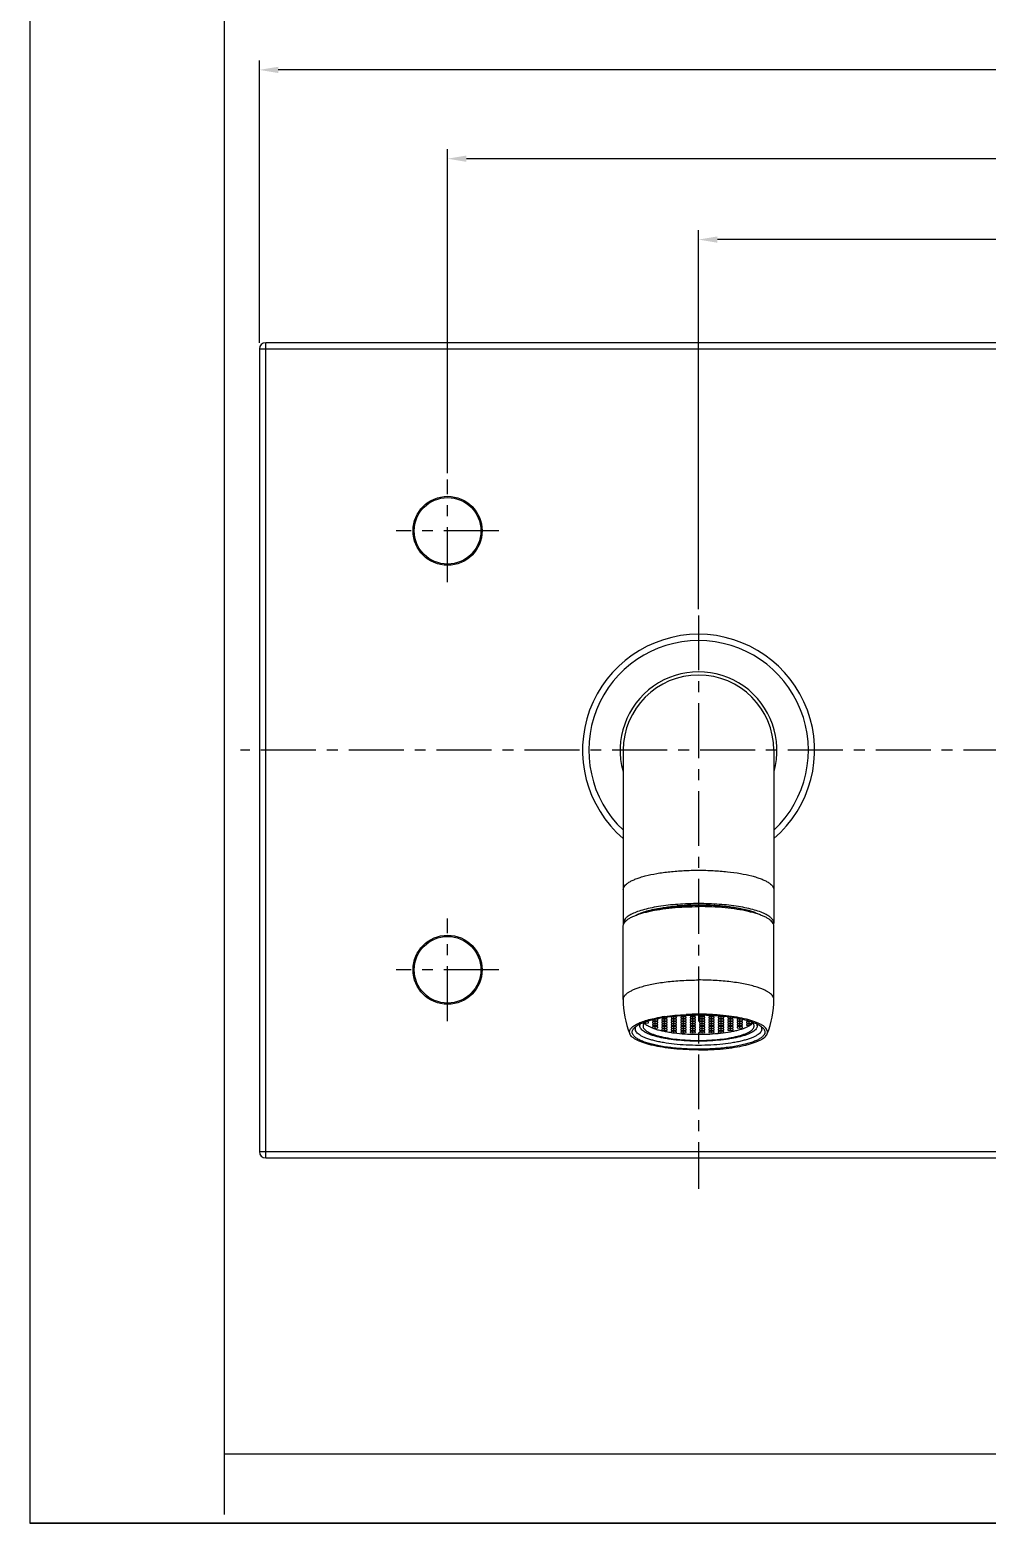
# Model space of a CAD drawing. Extents: x 9929 to 10523, y -3370 to -2950.
# Drawn here: x 9928.6 to 10081.1, y -3370.2 to -3132.1 of the extents above; entities that cross this region are included whole.
import ezdxf

# ---------------------------------------------------------------- set-up
doc = ezdxf.new("R2010")
doc.units = 0
doc.header["$LTSCALE"] = 7
doc.header["$MEASUREMENT"] = 0
doc.linetypes.add('CENTER', pattern=[2, 1.25, -0.25, 0.25, -0.25])
doc.layers.get('0').update_dxf_attribs({"color": 2, "linetype": 'CONTINUOUS'})
for name, color, linetype in [('02___PRT_ALL_AXES', 7, 'CONTINUOUS'), ('08_ALL_FEATURES', 7, 'CONTINUOUS'), ('CL', 1, 'CENTER'), ('D', 2, 'CONTINUOUS')]:
    doc.layers.add(name, color=color, linetype=linetype)

msp = doc.modelspace()

# ---------------------------------------------------------------- linework, layer by layer
for p, q in [((9928.55, -2950.19), (9928.55, -3370.19)), ((9928.55, -3370.19), (10522.55, -3370.19)), ((10522.55, -3370.19), (9928.55, -3370.19))]:
    msp.add_line(p, q)
at = {"color": 4}
for p, q in [((9959.55, -3368.81), (9959.55, -2984.19)), ((10508.55, -3359.19), (9959.55, -3359.19))]:
    msp.add_line(p, q, dxfattribs=at)
at = {"color": 7, "linetype": 'Continuous'}
for p, q in [((9965.14, -3182.94), (9965.14, -3310.94)), ((9965.14, -3182.94), (10265.14, -3182.94)), ((9966.14, -3311.94), (9966.14, -3181.94)), ((10264.14, -3181.94), (9966.14, -3181.94)), ((10023.14, -3246.94), (10023.14, -3274.49)), ((10047.14, -3246.94), (10047.14, -3274.49)), ((10035.13, -3271.65), (10035.13, -3271.65)), ((9965.14, -3310.94), (10265.14, -3310.94)), ((9966.14, -3311.94), (10264.14, -3311.94))]:
    msp.add_line(p, q, dxfattribs=at)
for centre, radius in [((9995.14, -3211.94), 5.5), ((9995.14, -3211.94), 5.31), ((9995.14, -3281.94), 5.5), ((9995.14, -3281.94), 5.31)]:
    msp.add_circle(centre, radius, dxfattribs=at)
for centre, radius, start, end in [((9966.14, -3182.94), 1, 90, 180), ((10035.14, -3246.94), 18.5, 310.4641, 229.5359), ((10035.14, -3246.94), 17.5, 313.4091, 226.5909), ((10035.14, -3246.94), 12.5, 344.3637, 195.6363), ((10035.14, -3246.94), 12, 0, 180), ((10035.14, -3313.19), 41.55, 85.9304, 90.0117), ((10035.14, -3313.59), 41.97, 85.95, 90.0089), ((9966.14, -3310.94), 1, 180, 270)]:
    msp.add_arc(centre, radius, start, end, dxfattribs=at)
for points, knots in [([(10023.14, -3269.18), (10023.14, -3269.08), (10023.18, -3268.86), (10023.37, -3268.55), (10023.66, -3268.25), (10024.07, -3267.97), (10024.57, -3267.7), (10025.18, -3267.44), (10025.88, -3267.19), (10026.98, -3266.88), (10028.54, -3266.56), (10030.6, -3266.28), (10032.82, -3266.11), (10034.35, -3266.07), (10035.14, -3266.07)], [0, 0, 0, 0, 0.023993, 0.050916, 0.082786, 0.12071, 0.165166, 0.216245, 0.273794, 0.337499, 0.481489, 0.643715, 0.818605, 1, 1, 1, 1]), ([(10035.14, -3266.07), (10035.92, -3266.07), (10037.45, -3266.11), (10039.68, -3266.28), (10041.73, -3266.56), (10043.29, -3266.88), (10044.39, -3267.19), (10045.09, -3267.44), (10045.7, -3267.7), (10046.2, -3267.97), (10046.61, -3268.25), (10046.9, -3268.55), (10047.09, -3268.86), (10047.14, -3269.08), (10047.14, -3269.18)], [0, 0, 0, 0, 0.181395, 0.356285, 0.518511, 0.662501, 0.726206, 0.783755, 0.834834, 0.87929, 0.917214, 0.949084, 0.976007, 1, 1, 1, 1]), ([(10035.14, -3271.39), (10034.03, -3271.39), (10031.9, -3271.46), (10029.32, -3271.75), (10027.45, -3272.09), (10026.25, -3272.39), (10025.22, -3272.72), (10024.61, -3272.99), (10024.34, -3273.14)], [0, 0, 0, 0, 0.301, 0.580226, 0.705464, 0.818218, 0.91679, 1, 1, 1, 1]), ([(10025.19, -3273.22), (10025.44, -3273.09), (10026.01, -3272.84), (10026.96, -3272.54), (10028.07, -3272.27), (10029.79, -3271.95), (10032.16, -3271.69), (10034.12, -3271.62), (10035.14, -3271.62)], [0, 0, 0, 0, 0.083786, 0.182748, 0.295699, 0.420951, 0.699761, 1, 1, 1, 1]), ([(10025.44, -3273.15), (10025.69, -3273.03), (10026.26, -3272.8), (10027.21, -3272.51), (10028.3, -3272.25), (10029.51, -3272.04), (10030.82, -3271.86), (10032.71, -3271.69), (10034.15, -3271.65), (10035.13, -3271.65)], [0, 0, 0, 0, 0.08614, 0.186679, 0.300412, 0.4257, 0.560585, 0.70287, 1, 1, 1, 1]), ([(10038.09, -3271.75), (10037.3, -3271.71), (10035.69, -3271.67), (10033.31, -3271.75), (10031.37, -3271.92), (10029.88, -3272.13), (10029.18, -3272.26), (10028.84, -3272.33)], [0, 0, 0, 0, 0.257042, 0.517097, 0.768458, 0.887366, 1, 1, 1, 1]), ([(10045.93, -3273.14), (10045.66, -3272.99), (10045.05, -3272.72), (10044.02, -3272.39), (10042.82, -3272.09), (10040.95, -3271.75), (10038.37, -3271.46), (10036.24, -3271.39), (10035.14, -3271.39)], [0, 0, 0, 0, 0.08321, 0.181782, 0.294536, 0.419774, 0.699, 1, 1, 1, 1]), ([(10044.83, -3273.15), (10044.64, -3273.06), (10044.23, -3272.88), (10043.57, -3272.66), (10042.82, -3272.45), (10041.99, -3272.26), (10041.1, -3272.09), (10039.79, -3271.9), (10038.78, -3271.8), (10038.09, -3271.75)], [0, 0, 0, 0, 0.090088, 0.191836, 0.304641, 0.427677, 0.559937, 0.700264, 1, 1, 1, 1]), ([(10038.11, -3271.72), (10038.83, -3271.78), (10040.21, -3271.91), (10042.12, -3272.23), (10043.54, -3272.59), (10044.49, -3272.94), (10044.9, -3273.12), (10045.08, -3273.22)], [0, 0, 0, 0, 0.303333, 0.577604, 0.812333, 0.912388, 1, 1, 1, 1]), ([(10024.34, -3273.14), (10024.16, -3273.23), (10023.84, -3273.43), (10023.45, -3273.76), (10023.2, -3274.11), (10023.14, -3274.37), (10023.14, -3274.49)], [0, 0, 0, 0, 0.324413, 0.591729, 0.81064, 1, 1, 1, 1]), ([(10047.14, -3274.49), (10047.14, -3274.37), (10047.07, -3274.11), (10046.82, -3273.76), (10046.43, -3273.43), (10046.11, -3273.23), (10045.93, -3273.14)], [0, 0, 0, 0, 0.18936, 0.408271, 0.675587, 1, 1, 1, 1]), ([(10024.95, -3291.15), (10025.03, -3291.07), (10025.22, -3290.92), (10025.55, -3290.72), (10025.95, -3290.52), (10026.4, -3290.33), (10026.91, -3290.15), (10027.69, -3289.92), (10028.79, -3289.68), (10030.22, -3289.44), (10031.79, -3289.27), (10033.44, -3289.17), (10034.57, -3289.14), (10035.14, -3289.14)], [0, 0, 0, 0, 0.032095, 0.068923, 0.110642, 0.157246, 0.208626, 0.264588, 0.389159, 0.528369, 0.679023, 0.837514, 1, 1, 1, 1]), ([(10025.06, -3291.4), (10025.06, -3291.32), (10025.09, -3291.15), (10025.17, -3291.01), (10025.22, -3290.94)], [0, 0, 0, 0, 0.476138, 1, 1, 1, 1]), ([(10035.14, -3289.14), (10035.71, -3289.14), (10036.83, -3289.17), (10038.48, -3289.27), (10040.05, -3289.44), (10041.49, -3289.68), (10042.58, -3289.92), (10043.36, -3290.15), (10043.87, -3290.33), (10044.33, -3290.52), (10044.72, -3290.72), (10045.05, -3290.92), (10045.24, -3291.07), (10045.32, -3291.15)], [0, 0, 0, 0, 0.162486, 0.320977, 0.471631, 0.610841, 0.735412, 0.791374, 0.842754, 0.889358, 0.931077, 0.967905, 1, 1, 1, 1]), ([(10045.05, -3290.94), (10045.1, -3291.01), (10045.18, -3291.15), (10045.21, -3291.32), (10045.21, -3291.4)], [0, 0, 0, 0, 0.523862, 1, 1, 1, 1]), ([(10035.14, -3294.62), (10034.33, -3294.62), (10033.14, -3294.58), (10031.57, -3294.46), (10030.45, -3294.34), (10029.4, -3294.19), (10028.42, -3294), (10027.53, -3293.79), (10026.74, -3293.55), (10026.06, -3293.3), (10025.58, -3293.06), (10025.25, -3292.86), (10025.05, -3292.71), (10024.88, -3292.56), (10024.71, -3292.36), (10024.6, -3292.15), (10024.56, -3291.93), (10024.56, -3291.76), (10024.61, -3291.6), (10024.69, -3291.45), (10024.8, -3291.29), (10024.9, -3291.19), (10024.95, -3291.15)], [0, 0, 0, 0, 0.197421, 0.29309, 0.385165, 0.472532, 0.554165, 0.629146, 0.696689, 0.756189, 0.807277, 0.829659, 0.849982, 0.868338, 0.88489, 0.913564, 0.926626, 0.93952, 0.952829, 0.967083, 0.982705, 1, 1, 1, 1]), ([(10035.14, -3294), (10034.48, -3294), (10033.19, -3293.97), (10031.32, -3293.83), (10029.85, -3293.63), (10028.76, -3293.42), (10028.03, -3293.25), (10027.37, -3293.06), (10026.78, -3292.86), (10026.27, -3292.64), (10025.84, -3292.41), (10025.5, -3292.18), (10025.25, -3291.93), (10025.12, -3291.7), (10025.07, -3291.53), (10025.06, -3291.44), (10025.06, -3291.4)], [0, 0, 0, 0, 0.18137, 0.35624, 0.518443, 0.593034, 0.662444, 0.72614, 0.783683, 0.834754, 0.879204, 0.917125, 0.94899, 0.975902, 0.988145, 1, 1, 1, 1]), ([(10045.32, -3291.15), (10045.38, -3291.19), (10045.47, -3291.29), (10045.58, -3291.45), (10045.66, -3291.6), (10045.71, -3291.76), (10045.71, -3291.93), (10045.68, -3292.15), (10045.56, -3292.36), (10045.39, -3292.56), (10045.22, -3292.71), (10045.02, -3292.86), (10044.7, -3293.06), (10044.21, -3293.3), (10043.53, -3293.55), (10042.74, -3293.79), (10041.85, -3294), (10040.87, -3294.19), (10039.82, -3294.34), (10038.7, -3294.46), (10037.14, -3294.58), (10035.94, -3294.62), (10035.14, -3294.62)], [0, 0, 0, 0, 0.017295, 0.032917, 0.047171, 0.06048, 0.073374, 0.086436, 0.11511, 0.131662, 0.150018, 0.170341, 0.192723, 0.243811, 0.303311, 0.370854, 0.445835, 0.527468, 0.614835, 0.70691, 0.802579, 1, 1, 1, 1]), ([(10045.21, -3291.4), (10045.21, -3291.44), (10045.2, -3291.53), (10045.15, -3291.7), (10045.02, -3291.93), (10044.77, -3292.18), (10044.43, -3292.41), (10044, -3292.64), (10043.49, -3292.86), (10042.9, -3293.06), (10042.24, -3293.25), (10041.51, -3293.42), (10040.42, -3293.63), (10038.95, -3293.83), (10037.08, -3293.97), (10035.79, -3294), (10035.14, -3294)], [0, 0, 0, 0, 0.011855, 0.024098, 0.05101, 0.082875, 0.120796, 0.165246, 0.216317, 0.27386, 0.337556, 0.406966, 0.481557, 0.64376, 0.81863, 1, 1, 1, 1])]:
    msp.add_open_spline(points, degree=3, knots=knots, dxfattribs=at)
for points in [[(10023.14, -3274.49), (10023.14, -3274.55), (10023.14, -3274.62), (10023.16, -3274.68)], [(10047.11, -3274.68), (10047.13, -3274.62), (10047.14, -3274.55), (10047.14, -3274.49)]]:
    msp.add_open_spline(points, degree=3, dxfattribs=at)
at = {"layer": '02___PRT_ALL_AXES', "color": 7, "linetype": 'Continuous'}
for p, q in [((10031.7, -3271.77), (10031.76, -3271.77)), ((10038.57, -3271.77), (10038.51, -3271.77)), ((10023.14, -3286.68), (10023.14, -3274.98)), ((10047.14, -3286.68), (10047.14, -3274.98)), ((10025.79, -3290.91), (10025.79, -3290.61)), ((10044.49, -3290.91), (10044.49, -3290.61))]:
    msp.add_line(p, q, dxfattribs=at)
for centre, radius, start, end in [((10035.02, -3311.24), 39.61, 91.5888, 94.7289), ((10035.12, -3313.65), 42.01, 91.463, 91.632), ((10035.13, -3314.13), 42.49, 89.9982, 91.4617), ((10035.14, -3314.13), 42.49, 88.5383, 90.0018), ((10035.15, -3313.65), 42.01, 88.368, 88.537), ((10035.25, -3311.24), 39.61, 85.2711, 88.4112), ((10024.2, -3275.06), 1.08, 153.0149, 154.8601), ((10046.07, -3275.06), 1.08, 25.1399, 26.9851), ((10037.92, -3286.68), 14.79, 179.9956, 201.8123), ((10032.35, -3286.68), 14.79, 338.1877, 0.0044), ((10033.73, -3316.79), 27.68, 98.3325, 99.2533), ((10035.13, -3330.78), 41.75, 89.9862, 92.712), ((10035.16, -3330.32), 41.29, 86.5266, 90.0286)]:
    msp.add_arc(centre, radius, start, end, dxfattribs=at)
for points, knots in [([(10023.24, -3274.57), (10023.29, -3274.47), (10023.43, -3274.27), (10023.72, -3274), (10024.1, -3273.74), (10024.57, -3273.49), (10025.12, -3273.26), (10025.76, -3273.03), (10026.46, -3272.82), (10027.54, -3272.56), (10029.02, -3272.28), (10030.95, -3272.05), (10033.01, -3271.9), (10034.42, -3271.87), (10035.14, -3271.87)], [0, 0, 0, 0, 0.026719, 0.058051, 0.094746, 0.137132, 0.185271, 0.239047, 0.298223, 0.362466, 0.504456, 0.661147, 0.827983, 1, 1, 1, 1]), ([(10025.29, -3273.2), (10025.46, -3273.11), (10025.84, -3272.94), (10026.47, -3272.71), (10027.18, -3272.5), (10027.97, -3272.31), (10028.82, -3272.14), (10030.07, -3271.94), (10031.04, -3271.83), (10031.7, -3271.77)], [0, 0, 0, 0, 0.089335, 0.190377, 0.302614, 0.425299, 0.557507, 0.698171, 1, 1, 1, 1]), ([(10047.03, -3274.57), (10046.98, -3274.47), (10046.84, -3274.27), (10046.55, -3274), (10046.17, -3273.74), (10045.7, -3273.49), (10045.15, -3273.26), (10044.51, -3273.03), (10043.81, -3272.82), (10042.73, -3272.56), (10041.25, -3272.28), (10039.32, -3272.05), (10037.26, -3271.9), (10035.85, -3271.87), (10035.14, -3271.87)], [0, 0, 0, 0, 0.026719, 0.058051, 0.094746, 0.137132, 0.185271, 0.239047, 0.298223, 0.362466, 0.504456, 0.661147, 0.827983, 1, 1, 1, 1]), ([(10044.99, -3273.2), (10044.81, -3273.11), (10044.43, -3272.94), (10043.8, -3272.71), (10043.09, -3272.5), (10042.3, -3272.31), (10041.45, -3272.14), (10040.2, -3271.94), (10039.23, -3271.83), (10038.57, -3271.77)], [0, 0, 0, 0, 0.089335, 0.190377, 0.302614, 0.425299, 0.557507, 0.698171, 1, 1, 1, 1]), ([(10023.14, -3274.98), (10023.14, -3274.91), (10023.15, -3274.78), (10023.19, -3274.66), (10023.22, -3274.6)], [0, 0, 0, 0, 0.488081, 1, 1, 1, 1]), ([(10047.14, -3274.98), (10047.14, -3274.91), (10047.12, -3274.78), (10047.08, -3274.66), (10047.05, -3274.6)], [0, 0, 0, 0, 0.488081, 1, 1, 1, 1]), ([(10025.8, -3284.73), (10026.1, -3284.63), (10026.73, -3284.45), (10027.72, -3284.23), (10028.81, -3284.03), (10030.41, -3283.81), (10032.52, -3283.62), (10034.25, -3283.57), (10035.14, -3283.57)], [0, 0, 0, 0, 0.098782, 0.207582, 0.325313, 0.45072, 0.718891, 1, 1, 1, 1]), ([(10044.47, -3284.73), (10044.17, -3284.63), (10043.55, -3284.45), (10042.55, -3284.23), (10041.46, -3284.03), (10039.86, -3283.81), (10037.75, -3283.62), (10036.02, -3283.57), (10035.14, -3283.57)], [0, 0, 0, 0, 0.098782, 0.207582, 0.325313, 0.45072, 0.718891, 1, 1, 1, 1]), ([(10023.14, -3286.68), (10023.14, -3286.59), (10023.17, -3286.4), (10023.31, -3286.13), (10023.53, -3285.87), (10023.83, -3285.62), (10024.22, -3285.38), (10024.68, -3285.15), (10025.21, -3284.92), (10025.6, -3284.79), (10025.8, -3284.73)], [0, 0, 0, 0, 0.076847, 0.160848, 0.25741, 0.369861, 0.499948, 0.648383, 0.815208, 1, 1, 1, 1]), ([(10047.14, -3286.68), (10047.14, -3286.59), (10047.1, -3286.4), (10046.96, -3286.13), (10046.74, -3285.87), (10046.44, -3285.62), (10046.05, -3285.38), (10045.59, -3285.15), (10045.06, -3284.92), (10044.67, -3284.79), (10044.47, -3284.73)], [0, 0, 0, 0, 0.076847, 0.160848, 0.25741, 0.369861, 0.499948, 0.648383, 0.815208, 1, 1, 1, 1]), ([(10024.19, -3292.17), (10024.17, -3292.11), (10024.13, -3291.98), (10024.13, -3291.77), (10024.19, -3291.57), (10024.28, -3291.41), (10024.38, -3291.28), (10024.5, -3291.15), (10024.68, -3290.99), (10024.94, -3290.8), (10025.25, -3290.62), (10025.61, -3290.45), (10026.17, -3290.22), (10026.99, -3289.95), (10028.08, -3289.68), (10028.86, -3289.54), (10029.27, -3289.47)], [0, 0, 0, 0, 0.032648, 0.064281, 0.096989, 0.132656, 0.152081, 0.172736, 0.218099, 0.269346, 0.326771, 0.390483, 0.460455, 0.618568, 0.799314, 1, 1, 1, 1]), ([(10025.79, -3290.91), (10025.79, -3290.85), (10025.8, -3290.72), (10025.86, -3290.61), (10025.89, -3290.55)], [0, 0, 0, 0, 0.48219, 1, 1, 1, 1]), ([(10035.14, -3293.33), (10034.53, -3293.33), (10033.33, -3293.3), (10031.6, -3293.17), (10030.23, -3292.98), (10029.22, -3292.79), (10028.54, -3292.63), (10027.93, -3292.46), (10027.38, -3292.27), (10026.91, -3292.07), (10026.51, -3291.86), (10026.2, -3291.64), (10025.97, -3291.41), (10025.84, -3291.2), (10025.79, -3291.03), (10025.79, -3290.95), (10025.79, -3290.91)], [0, 0, 0, 0, 0.181371, 0.35624, 0.518443, 0.593034, 0.662444, 0.726141, 0.783682, 0.834754, 0.879205, 0.917124, 0.94899, 0.975902, 0.988145, 1, 1, 1, 1]), ([(10029.71, -3289.4), (10030.27, -3289.32), (10031.41, -3289.19), (10032.56, -3289.11), (10033.15, -3289.08)], [0, 0, 0, 0, 0.48596, 1, 1, 1, 1]), ([(10044.49, -3290.91), (10044.49, -3290.95), (10044.48, -3291.03), (10044.43, -3291.2), (10044.3, -3291.41), (10044.07, -3291.64), (10043.76, -3291.86), (10043.36, -3292.07), (10042.89, -3292.27), (10042.35, -3292.46), (10041.73, -3292.63), (10041.05, -3292.79), (10040.04, -3292.98), (10038.67, -3293.17), (10036.94, -3293.3), (10035.74, -3293.33), (10035.14, -3293.33)], [0, 0, 0, 0, 0.011855, 0.024098, 0.05101, 0.082876, 0.120795, 0.165246, 0.216318, 0.273859, 0.337556, 0.406966, 0.481557, 0.64376, 0.818629, 1, 1, 1, 1]), ([(10046.08, -3292.17), (10046.11, -3292.09), (10046.15, -3291.92), (10046.11, -3291.65), (10045.98, -3291.39), (10045.77, -3291.13), (10045.47, -3290.89), (10045.08, -3290.65), (10044.62, -3290.43), (10044.08, -3290.22), (10043.47, -3290.02), (10042.53, -3289.76), (10041.22, -3289.49), (10039.49, -3289.25), (10038.29, -3289.15), (10037.66, -3289.11)], [0, 0, 0, 0, 0.02732, 0.054208, 0.083538, 0.117506, 0.157431, 0.203978, 0.257394, 0.317654, 0.384554, 0.45776, 0.621233, 0.803735, 1, 1, 1, 1]), ([(10044.38, -3290.55), (10044.41, -3290.61), (10044.47, -3290.72), (10044.49, -3290.85), (10044.49, -3290.91)], [0, 0, 0, 0, 0.51781, 1, 1, 1, 1]), ([(10035.14, -3294.73), (10034.47, -3294.73), (10033.15, -3294.7), (10031.23, -3294.56), (10029.44, -3294.33), (10028.06, -3294.07), (10027.07, -3293.82), (10026.42, -3293.62), (10025.84, -3293.41), (10025.35, -3293.19), (10024.93, -3292.95), (10024.59, -3292.71), (10024.34, -3292.45), (10024.23, -3292.27), (10024.19, -3292.17)], [0, 0, 0, 0, 0.173994, 0.342543, 0.500443, 0.642931, 0.707111, 0.766001, 0.819268, 0.866684, 0.908164, 0.943832, 0.974126, 1, 1, 1, 1]), ([(10035.14, -3294.73), (10035.8, -3294.73), (10037.12, -3294.7), (10039.04, -3294.56), (10040.83, -3294.33), (10042.21, -3294.07), (10043.2, -3293.82), (10043.85, -3293.62), (10044.43, -3293.41), (10044.92, -3293.19), (10045.34, -3292.95), (10045.68, -3292.71), (10045.93, -3292.45), (10046.04, -3292.27), (10046.08, -3292.17)], [0, 0, 0, 0, 0.173994, 0.342543, 0.500443, 0.642931, 0.707111, 0.766001, 0.819268, 0.866684, 0.908164, 0.943832, 0.974126, 1, 1, 1, 1])]:
    msp.add_open_spline(points, degree=3, knots=knots, dxfattribs=at)
at = {"layer": '08_ALL_FEATURES', "color": 7, "linetype": 'Continuous'}
for p, q in [((10026.48, -3290.43), (10026.72, -3290.47)), ((10026.72, -3290.47), (10026.72, -3290.23)), ((10026.72, -3290.47), (10027.15, -3290.4)), ((10027.15, -3290.27), (10026.78, -3290.21)), ((10027.15, -3290.4), (10027.15, -3290.27)), ((10027.79, -3289.92), (10027.79, -3290.01)), ((10027.79, -3290.01), (10028.22, -3290.08)), ((10028.22, -3290.21), (10027.79, -3290.27)), ((10027.79, -3290.27), (10027.79, -3290.4)), ((10027.79, -3290.4), (10028.22, -3290.47)), ((10028.22, -3290.59), (10027.79, -3290.66)), ((10027.79, -3290.66), (10027.79, -3290.79)), ((10027.79, -3290.79), (10028.22, -3290.85)), ((10028.22, -3290.98), (10027.79, -3291.05)), ((10028.22, -3289.82), (10028.13, -3289.83)), ((10028.22, -3290.08), (10028.22, -3289.82)), ((10028.65, -3289.88), (10028.22, -3289.82)), ((10028.22, -3290.08), (10028.65, -3290.01)), ((10028.22, -3290.47), (10028.22, -3290.21)), ((10028.65, -3290.27), (10028.22, -3290.21)), ((10028.22, -3290.47), (10028.65, -3290.4)), ((10028.22, -3290.85), (10028.22, -3290.59)), ((10028.65, -3290.66), (10028.22, -3290.59)), ((10028.22, -3290.85), (10028.65, -3290.79)), ((10028.22, -3291.24), (10028.22, -3290.98)), ((10028.65, -3291.05), (10028.22, -3290.98)), ((10028.65, -3290.01), (10028.65, -3289.88)), ((10028.65, -3290.4), (10028.65, -3290.27)), ((10028.65, -3290.79), (10028.65, -3290.66)), ((10029.29, -3289.6), (10029.29, -3289.62)), ((10029.29, -3289.62), (10029.72, -3289.69)), ((10029.72, -3289.82), (10029.29, -3289.88)), ((10029.29, -3289.88), (10029.29, -3290.01)), ((10029.29, -3290.01), (10029.72, -3290.08)), ((10029.72, -3290.21), (10029.29, -3290.27)), ((10029.29, -3290.27), (10029.29, -3290.4)), ((10029.29, -3290.4), (10029.72, -3290.47)), ((10029.72, -3290.59), (10029.29, -3290.66)), ((10029.29, -3290.66), (10029.29, -3290.79)), ((10029.29, -3290.79), (10029.72, -3290.85)), ((10029.72, -3290.98), (10029.29, -3291.05)), ((10029.72, -3289.69), (10029.72, -3289.53)), ((10029.72, -3289.69), (10030.15, -3289.62)), ((10029.72, -3290.08), (10029.72, -3289.82)), ((10030.15, -3289.88), (10029.72, -3289.82)), ((10029.72, -3290.08), (10030.15, -3290.01)), ((10029.72, -3290.47), (10029.72, -3290.21)), ((10030.15, -3290.27), (10029.72, -3290.21)), ((10029.72, -3290.47), (10030.15, -3290.4)), ((10029.72, -3290.85), (10029.72, -3290.59)), ((10030.15, -3290.66), (10029.72, -3290.59)), ((10029.72, -3290.85), (10030.15, -3290.79)), ((10029.72, -3291.24), (10029.72, -3290.98)), ((10030.15, -3291.05), (10029.72, -3290.98)), ((10030.15, -3289.49), (10030.08, -3289.48)), ((10030.15, -3289.62), (10030.15, -3289.49)), ((10030.15, -3290.01), (10030.15, -3289.88)), ((10030.15, -3290.4), (10030.15, -3290.27)), ((10030.15, -3290.79), (10030.15, -3290.66)), ((10031.22, -3289.43), (10030.79, -3289.49)), ((10030.79, -3289.49), (10030.79, -3289.62)), ((10030.79, -3289.62), (10031.22, -3289.69)), ((10031.22, -3289.82), (10030.79, -3289.88)), ((10030.79, -3289.88), (10030.79, -3290.01)), ((10030.79, -3290.01), (10031.22, -3290.08)), ((10031.22, -3290.21), (10030.79, -3290.27)), ((10030.79, -3290.27), (10030.79, -3290.4)), ((10030.79, -3290.4), (10031.22, -3290.47)), ((10031.22, -3290.59), (10030.79, -3290.66)), ((10030.79, -3290.66), (10030.79, -3290.79)), ((10030.79, -3290.79), (10031.22, -3290.85)), ((10031.22, -3290.98), (10030.79, -3291.05)), ((10031.22, -3289.69), (10031.22, -3289.43)), ((10031.65, -3289.49), (10031.22, -3289.43)), ((10031.22, -3289.69), (10031.65, -3289.62)), ((10031.22, -3290.08), (10031.22, -3289.82)), ((10031.65, -3289.88), (10031.22, -3289.82)), ((10031.22, -3290.08), (10031.65, -3290.01)), ((10031.22, -3290.47), (10031.22, -3290.21)), ((10031.65, -3290.27), (10031.22, -3290.21)), ((10031.22, -3290.47), (10031.65, -3290.4)), ((10031.22, -3290.85), (10031.22, -3290.59)), ((10031.65, -3290.66), (10031.22, -3290.59)), ((10031.22, -3290.85), (10031.65, -3290.79)), ((10031.22, -3291.24), (10031.22, -3290.98)), ((10031.65, -3291.05), (10031.22, -3290.98)), ((10031.65, -3289.62), (10031.65, -3289.49)), ((10031.65, -3290.01), (10031.65, -3289.88)), ((10031.65, -3290.4), (10031.65, -3290.27)), ((10031.65, -3290.79), (10031.65, -3290.66)), ((10032.72, -3289.43), (10032.29, -3289.49)), ((10032.29, -3289.49), (10032.29, -3289.62)), ((10032.29, -3289.62), (10032.72, -3289.69)), ((10032.72, -3289.82), (10032.29, -3289.88)), ((10032.29, -3289.88), (10032.29, -3290.01)), ((10032.29, -3290.01), (10032.72, -3290.08)), ((10032.72, -3290.21), (10032.29, -3290.27)), ((10032.29, -3290.27), (10032.29, -3290.4)), ((10032.29, -3290.4), (10032.72, -3290.47)), ((10032.72, -3290.59), (10032.29, -3290.66)), ((10032.29, -3290.66), (10032.29, -3290.79)), ((10032.29, -3290.79), (10032.72, -3290.85)), ((10032.72, -3290.98), (10032.29, -3291.05)), ((10032.34, -3289.24), (10032.72, -3289.3)), ((10032.72, -3289.3), (10032.72, -3289.22)), ((10032.72, -3289.3), (10033.15, -3289.24)), ((10032.72, -3289.69), (10032.72, -3289.43)), ((10033.15, -3289.49), (10032.72, -3289.43)), ((10032.72, -3289.69), (10033.15, -3289.62)), ((10032.72, -3290.08), (10032.72, -3289.82)), ((10033.15, -3289.88), (10032.72, -3289.82)), ((10032.72, -3290.08), (10033.15, -3290.01)), ((10032.72, -3290.47), (10032.72, -3290.21)), ((10033.15, -3290.27), (10032.72, -3290.21)), ((10032.72, -3290.47), (10033.15, -3290.4)), ((10032.72, -3290.85), (10032.72, -3290.59)), ((10033.15, -3290.66), (10032.72, -3290.59)), ((10032.72, -3290.85), (10033.15, -3290.79)), ((10032.72, -3291.24), (10032.72, -3290.98)), ((10033.15, -3291.05), (10032.72, -3290.98)), ((10033.15, -3289.24), (10033.15, -3289.2)), ((10033.15, -3289.62), (10033.15, -3289.49)), ((10033.15, -3290.01), (10033.15, -3289.88)), ((10033.15, -3290.4), (10033.15, -3290.27)), ((10033.15, -3290.79), (10033.15, -3290.66)), ((10033.79, -3289.17), (10033.79, -3289.24)), ((10033.79, -3289.24), (10034.22, -3289.3)), ((10034.22, -3289.43), (10033.79, -3289.49)), ((10033.79, -3289.49), (10033.79, -3289.62)), ((10033.79, -3289.62), (10034.22, -3289.69)), ((10034.22, -3289.82), (10033.79, -3289.88)), ((10033.79, -3289.88), (10033.79, -3290.01)), ((10033.79, -3290.01), (10034.22, -3290.08)), ((10034.22, -3290.21), (10033.79, -3290.27)), ((10033.79, -3290.27), (10033.79, -3290.4)), ((10033.79, -3290.4), (10034.22, -3290.47)), ((10034.22, -3290.59), (10033.79, -3290.66)), ((10033.79, -3290.66), (10033.79, -3290.79)), ((10033.79, -3290.79), (10034.22, -3290.85)), ((10034.22, -3290.98), (10033.79, -3291.05)), ((10034.22, -3289.3), (10034.22, -3289.16)), ((10034.22, -3289.3), (10034.65, -3289.24)), ((10034.22, -3289.69), (10034.22, -3289.43)), ((10034.65, -3289.49), (10034.22, -3289.43)), ((10034.22, -3289.69), (10034.65, -3289.62)), ((10034.22, -3290.08), (10034.22, -3289.82)), ((10034.65, -3289.88), (10034.22, -3289.82)), ((10034.22, -3290.08), (10034.65, -3290.01)), ((10034.22, -3290.47), (10034.22, -3290.21)), ((10034.65, -3290.27), (10034.22, -3290.21)), ((10034.22, -3290.47), (10034.65, -3290.4)), ((10034.22, -3290.85), (10034.22, -3290.59)), ((10034.65, -3290.66), (10034.22, -3290.59)), ((10034.22, -3290.85), (10034.65, -3290.79)), ((10034.22, -3291.24), (10034.22, -3290.98)), ((10034.65, -3291.05), (10034.22, -3290.98)), ((10034.65, -3289.24), (10034.65, -3289.15)), ((10034.65, -3289.62), (10034.65, -3289.49)), ((10034.65, -3290.01), (10034.65, -3289.88)), ((10034.65, -3290.4), (10034.65, -3290.27)), ((10034.65, -3290.79), (10034.65, -3290.66)), ((10035.29, -3289.15), (10035.29, -3289.24)), ((10035.29, -3289.24), (10035.72, -3289.3)), ((10035.72, -3289.43), (10035.29, -3289.49)), ((10035.29, -3289.49), (10035.29, -3289.62)), ((10035.29, -3289.62), (10035.72, -3289.69)), ((10035.72, -3289.82), (10035.29, -3289.88)), ((10035.29, -3289.88), (10035.29, -3290.01)), ((10035.29, -3290.01), (10035.72, -3290.08)), ((10035.72, -3290.21), (10035.29, -3290.27)), ((10035.29, -3290.27), (10035.29, -3290.4)), ((10035.29, -3290.4), (10035.72, -3290.47)), ((10035.72, -3290.59), (10035.29, -3290.66)), ((10035.29, -3290.66), (10035.29, -3290.79)), ((10035.29, -3290.79), (10035.72, -3290.85)), ((10035.72, -3290.98), (10035.29, -3291.05)), ((10035.72, -3289.3), (10035.72, -3289.15)), ((10035.72, -3289.3), (10036.15, -3289.24)), ((10035.72, -3289.69), (10035.72, -3289.43)), ((10036.15, -3289.49), (10035.72, -3289.43)), ((10035.72, -3289.69), (10036.15, -3289.62)), ((10035.72, -3290.08), (10035.72, -3289.82)), ((10036.15, -3289.88), (10035.72, -3289.82)), ((10035.72, -3290.08), (10036.15, -3290.01)), ((10035.72, -3290.47), (10035.72, -3290.21)), ((10036.15, -3290.27), (10035.72, -3290.21)), ((10035.72, -3290.47), (10036.15, -3290.4)), ((10035.72, -3290.85), (10035.72, -3290.59)), ((10036.15, -3290.66), (10035.72, -3290.59)), ((10035.72, -3290.85), (10036.15, -3290.79)), ((10035.72, -3291.24), (10035.72, -3290.98)), ((10036.15, -3291.05), (10035.72, -3290.98)), ((10036.15, -3289.24), (10036.15, -3289.16)), ((10036.15, -3289.62), (10036.15, -3289.49)), ((10036.15, -3290.01), (10036.15, -3289.88)), ((10036.15, -3290.4), (10036.15, -3290.27)), ((10036.15, -3290.79), (10036.15, -3290.66)), ((10036.79, -3289.18), (10036.79, -3289.24)), ((10036.79, -3289.24), (10037.22, -3289.3)), ((10037.22, -3289.43), (10036.79, -3289.49)), ((10036.79, -3289.49), (10036.79, -3289.62)), ((10036.79, -3289.62), (10037.22, -3289.69)), ((10037.22, -3289.82), (10036.79, -3289.88)), ((10036.79, -3289.88), (10036.79, -3290.01)), ((10036.79, -3290.01), (10037.22, -3290.08)), ((10037.22, -3290.21), (10036.79, -3290.27)), ((10036.79, -3290.27), (10036.79, -3290.4)), ((10036.79, -3290.4), (10037.22, -3290.47)), ((10037.22, -3290.59), (10036.79, -3290.66)), ((10036.79, -3290.66), (10036.79, -3290.79)), ((10036.79, -3290.79), (10037.22, -3290.85)), ((10037.22, -3290.98), (10036.79, -3291.05)), ((10037.22, -3289.3), (10037.22, -3289.2)), ((10037.22, -3289.3), (10037.65, -3289.24)), ((10037.22, -3289.69), (10037.22, -3289.43)), ((10037.65, -3289.49), (10037.22, -3289.43)), ((10037.22, -3289.69), (10037.65, -3289.62)), ((10037.22, -3290.08), (10037.22, -3289.82)), ((10037.65, -3289.88), (10037.22, -3289.82)), ((10037.22, -3290.08), (10037.65, -3290.01)), ((10037.22, -3290.47), (10037.22, -3290.21)), ((10037.65, -3290.27), (10037.22, -3290.21)), ((10037.22, -3290.47), (10037.65, -3290.4)), ((10037.22, -3290.85), (10037.22, -3290.59)), ((10037.65, -3290.66), (10037.22, -3290.59)), ((10037.22, -3290.85), (10037.65, -3290.79)), ((10037.22, -3291.24), (10037.22, -3290.98)), ((10037.65, -3291.05), (10037.22, -3290.98)), ((10037.65, -3289.24), (10037.65, -3289.23)), ((10037.65, -3289.62), (10037.65, -3289.49)), ((10037.65, -3290.01), (10037.65, -3289.88)), ((10037.65, -3290.4), (10037.65, -3290.27)), ((10037.65, -3290.79), (10037.65, -3290.66)), ((10038.72, -3289.43), (10038.29, -3289.49)), ((10038.29, -3289.49), (10038.29, -3289.62)), ((10038.29, -3289.62), (10038.72, -3289.69)), ((10038.72, -3289.82), (10038.29, -3289.88)), ((10038.29, -3289.88), (10038.29, -3290.01)), ((10038.29, -3290.01), (10038.72, -3290.08)), ((10038.72, -3290.21), (10038.29, -3290.27)), ((10038.29, -3290.27), (10038.29, -3290.4)), ((10038.29, -3290.4), (10038.72, -3290.47)), ((10038.72, -3290.59), (10038.29, -3290.66)), ((10038.29, -3290.66), (10038.29, -3290.79)), ((10038.29, -3290.79), (10038.72, -3290.85)), ((10038.72, -3290.98), (10038.29, -3291.05)), ((10038.72, -3289.69), (10038.72, -3289.43)), ((10039.15, -3289.49), (10038.72, -3289.43)), ((10038.72, -3289.69), (10039.15, -3289.62)), ((10038.72, -3290.08), (10038.72, -3289.82)), ((10039.15, -3289.88), (10038.72, -3289.82)), ((10038.72, -3290.08), (10039.15, -3290.01)), ((10038.72, -3290.47), (10038.72, -3290.21)), ((10039.15, -3290.27), (10038.72, -3290.21)), ((10038.72, -3290.47), (10039.15, -3290.4)), ((10038.72, -3290.85), (10038.72, -3290.59)), ((10039.15, -3290.66), (10038.72, -3290.59)), ((10038.72, -3290.85), (10039.15, -3290.79)), ((10038.72, -3291.24), (10038.72, -3290.98)), ((10039.15, -3291.05), (10038.72, -3290.98)), ((10039.15, -3289.62), (10039.15, -3289.49)), ((10039.15, -3290.01), (10039.15, -3289.88)), ((10039.15, -3290.4), (10039.15, -3290.27)), ((10039.15, -3290.79), (10039.15, -3290.66)), ((10040.02, -3289.46), (10039.79, -3289.49)), ((10039.79, -3289.49), (10039.79, -3289.62)), ((10039.79, -3289.62), (10040.22, -3289.69)), ((10040.22, -3289.82), (10039.79, -3289.88)), ((10039.79, -3289.88), (10039.79, -3290.01)), ((10039.79, -3290.01), (10040.22, -3290.08)), ((10040.22, -3290.21), (10039.79, -3290.27)), ((10039.79, -3290.27), (10039.79, -3290.4)), ((10039.79, -3290.4), (10040.22, -3290.47)), ((10040.22, -3290.59), (10039.79, -3290.66)), ((10039.79, -3290.66), (10039.79, -3290.79)), ((10039.79, -3290.79), (10040.22, -3290.85)), ((10040.22, -3290.98), (10039.79, -3291.05)), ((10040.22, -3289.69), (10040.22, -3289.49)), ((10040.22, -3289.69), (10040.65, -3289.62)), ((10040.22, -3290.08), (10040.22, -3289.82)), ((10040.65, -3289.88), (10040.22, -3289.82)), ((10040.22, -3290.08), (10040.65, -3290.01)), ((10040.22, -3290.47), (10040.22, -3290.21)), ((10040.65, -3290.27), (10040.22, -3290.21)), ((10040.22, -3290.47), (10040.65, -3290.4)), ((10040.22, -3290.85), (10040.22, -3290.59)), ((10040.65, -3290.66), (10040.22, -3290.59)), ((10040.22, -3290.85), (10040.65, -3290.79)), ((10040.22, -3291.24), (10040.22, -3290.98)), ((10040.65, -3291.05), (10040.22, -3290.98)), ((10040.65, -3289.62), (10040.65, -3289.55)), ((10040.65, -3290.01), (10040.65, -3289.88)), ((10040.65, -3290.4), (10040.65, -3290.27)), ((10040.65, -3290.79), (10040.65, -3290.66)), ((10041.72, -3289.82), (10041.29, -3289.88)), ((10041.29, -3289.88), (10041.29, -3290.01)), ((10041.29, -3290.01), (10041.72, -3290.08)), ((10041.72, -3290.21), (10041.29, -3290.27)), ((10041.29, -3290.27), (10041.29, -3290.4)), ((10041.29, -3290.4), (10041.72, -3290.47)), ((10041.72, -3290.59), (10041.29, -3290.66)), ((10041.29, -3290.66), (10041.29, -3290.79)), ((10041.29, -3290.79), (10041.72, -3290.85)), ((10041.72, -3290.98), (10041.29, -3291.05)), ((10041.72, -3290.08), (10041.72, -3289.82)), ((10042.15, -3289.88), (10041.72, -3289.82)), ((10041.72, -3290.08), (10042.15, -3290.01)), ((10041.72, -3290.47), (10041.72, -3290.21)), ((10042.15, -3290.27), (10041.72, -3290.21)), ((10041.72, -3290.47), (10042.15, -3290.4)), ((10041.72, -3290.85), (10041.72, -3290.59)), ((10042.15, -3290.66), (10041.72, -3290.59)), ((10041.72, -3290.85), (10042.15, -3290.79)), ((10041.72, -3291.24), (10041.72, -3290.98)), ((10042.15, -3291.05), (10041.72, -3290.98)), ((10042.15, -3290.01), (10042.15, -3289.88)), ((10042.15, -3290.4), (10042.15, -3290.27)), ((10042.15, -3290.79), (10042.15, -3290.66)), ((10042.79, -3290), (10042.79, -3290.01)), ((10042.79, -3290.01), (10042.91, -3290.03)), ((10043.22, -3290.21), (10042.79, -3290.27)), ((10042.79, -3290.27), (10042.79, -3290.4)), ((10042.79, -3290.4), (10043.22, -3290.47)), ((10043.22, -3290.59), (10042.79, -3290.66)), ((10042.79, -3290.66), (10042.79, -3290.79)), ((10042.79, -3290.79), (10043.22, -3290.85)), ((10043.22, -3290.47), (10043.22, -3290.21)), ((10043.62, -3290.27), (10043.22, -3290.21)), ((10043.22, -3290.47), (10043.65, -3290.4)), ((10043.22, -3290.85), (10043.22, -3290.59)), ((10043.56, -3290.65), (10043.22, -3290.59)), ((10043.22, -3290.85), (10043.28, -3290.84)), ((10043.65, -3290.4), (10043.65, -3290.29)), ((10027.79, -3291.05), (10027.79, -3291.18)), ((10027.79, -3291.18), (10028.22, -3291.24)), ((10028.22, -3291.24), (10028.65, -3291.18)), ((10028.65, -3291.18), (10028.65, -3291.05)), ((10029.29, -3291.05), (10029.29, -3291.18)), ((10029.29, -3291.18), (10029.72, -3291.24)), ((10029.72, -3291.37), (10029.29, -3291.44)), ((10029.29, -3291.44), (10029.29, -3291.56)), ((10029.29, -3291.56), (10029.72, -3291.63)), ((10029.72, -3291.24), (10030.15, -3291.18)), ((10029.72, -3291.63), (10029.72, -3291.37)), ((10030.15, -3291.44), (10029.72, -3291.37)), ((10029.72, -3291.63), (10030.15, -3291.56)), ((10030.15, -3291.18), (10030.15, -3291.05)), ((10030.15, -3291.56), (10030.15, -3291.44)), ((10030.79, -3291.05), (10030.79, -3291.18)), ((10030.79, -3291.18), (10031.22, -3291.24)), ((10031.22, -3291.37), (10030.79, -3291.44)), ((10030.79, -3291.44), (10030.79, -3291.56)), ((10030.79, -3291.56), (10031.22, -3291.63)), ((10031.22, -3291.76), (10030.79, -3291.82)), ((10030.79, -3291.82), (10030.79, -3291.94)), ((10031.22, -3291.24), (10031.65, -3291.18)), ((10031.22, -3291.63), (10031.22, -3291.37)), ((10031.65, -3291.44), (10031.22, -3291.37)), ((10031.22, -3291.63), (10031.65, -3291.56)), ((10031.22, -3292), (10031.22, -3291.76)), ((10031.65, -3291.82), (10031.22, -3291.76)), ((10031.28, -3292.01), (10031.65, -3291.95)), ((10031.65, -3291.18), (10031.65, -3291.05)), ((10031.65, -3291.56), (10031.65, -3291.44)), ((10031.65, -3291.95), (10031.65, -3291.82)), ((10032.29, -3291.05), (10032.29, -3291.18)), ((10032.29, -3291.18), (10032.72, -3291.24)), ((10032.72, -3291.37), (10032.29, -3291.44)), ((10032.29, -3291.44), (10032.29, -3291.56)), ((10032.29, -3291.56), (10032.72, -3291.63)), ((10032.72, -3291.76), (10032.29, -3291.82)), ((10032.29, -3291.82), (10032.29, -3291.95)), ((10032.29, -3291.95), (10032.72, -3292.02)), ((10032.72, -3291.24), (10033.15, -3291.18)), ((10032.72, -3291.63), (10032.72, -3291.37)), ((10033.15, -3291.44), (10032.72, -3291.37)), ((10032.72, -3291.63), (10033.15, -3291.56)), ((10032.72, -3292.02), (10032.72, -3291.76)), ((10033.15, -3291.82), (10032.72, -3291.76)), ((10032.72, -3292.02), (10033.15, -3291.95)), ((10033.15, -3291.18), (10033.15, -3291.05)), ((10033.15, -3291.56), (10033.15, -3291.44)), ((10033.15, -3291.95), (10033.15, -3291.82)), ((10033.79, -3291.05), (10033.79, -3291.18)), ((10033.79, -3291.18), (10034.22, -3291.24)), ((10034.22, -3291.37), (10033.79, -3291.44)), ((10033.79, -3291.44), (10033.79, -3291.56)), ((10033.79, -3291.56), (10034.22, -3291.63)), ((10034.22, -3291.76), (10033.79, -3291.82)), ((10033.79, -3291.82), (10033.79, -3291.95)), ((10033.79, -3291.95), (10034.22, -3292.02)), ((10034.22, -3291.24), (10034.65, -3291.18)), ((10034.22, -3291.63), (10034.22, -3291.37)), ((10034.65, -3291.44), (10034.22, -3291.37)), ((10034.22, -3291.63), (10034.65, -3291.56)), ((10034.22, -3292.02), (10034.22, -3291.76)), ((10034.65, -3291.82), (10034.22, -3291.76)), ((10034.22, -3292.02), (10034.65, -3291.95)), ((10034.65, -3291.18), (10034.65, -3291.05)), ((10034.65, -3291.56), (10034.65, -3291.44)), ((10034.65, -3291.95), (10034.65, -3291.82)), ((10035.29, -3291.05), (10035.29, -3291.18)), ((10035.29, -3291.18), (10035.72, -3291.24)), ((10035.72, -3291.37), (10035.29, -3291.44)), ((10035.29, -3291.44), (10035.29, -3291.56)), ((10035.29, -3291.56), (10035.72, -3291.63)), ((10035.72, -3291.76), (10035.29, -3291.82)), ((10035.29, -3291.82), (10035.29, -3291.95)), ((10035.29, -3291.95), (10035.72, -3292.02)), ((10035.72, -3291.24), (10036.15, -3291.18)), ((10035.72, -3291.63), (10035.72, -3291.37)), ((10036.15, -3291.44), (10035.72, -3291.37)), ((10035.72, -3291.63), (10036.15, -3291.56)), ((10035.72, -3292.02), (10035.72, -3291.76)), ((10036.15, -3291.82), (10035.72, -3291.76)), ((10035.72, -3292.02), (10036.15, -3291.95)), ((10036.15, -3291.18), (10036.15, -3291.05)), ((10036.15, -3291.56), (10036.15, -3291.44)), ((10036.15, -3291.95), (10036.15, -3291.82)), ((10036.79, -3291.05), (10036.79, -3291.18)), ((10036.79, -3291.18), (10037.22, -3291.24)), ((10037.22, -3291.37), (10036.79, -3291.44)), ((10036.79, -3291.44), (10036.79, -3291.56)), ((10036.79, -3291.56), (10037.22, -3291.63)), ((10037.22, -3291.76), (10036.79, -3291.82)), ((10036.79, -3291.82), (10036.79, -3291.95)), ((10036.79, -3291.95), (10037.22, -3292.02)), ((10037.22, -3291.24), (10037.65, -3291.18)), ((10037.22, -3291.63), (10037.22, -3291.37)), ((10037.65, -3291.44), (10037.22, -3291.37)), ((10037.22, -3291.63), (10037.65, -3291.56)), ((10037.22, -3292.02), (10037.22, -3291.76)), ((10037.65, -3291.82), (10037.22, -3291.76)), ((10037.22, -3292.02), (10037.65, -3291.95)), ((10037.65, -3291.18), (10037.65, -3291.05)), ((10037.65, -3291.56), (10037.65, -3291.44)), ((10037.65, -3291.95), (10037.65, -3291.82)), ((10038.29, -3291.05), (10038.29, -3291.18)), ((10038.29, -3291.18), (10038.72, -3291.24)), ((10038.72, -3291.37), (10038.29, -3291.44)), ((10038.29, -3291.44), (10038.29, -3291.56)), ((10038.29, -3291.56), (10038.72, -3291.63)), ((10038.72, -3291.76), (10038.29, -3291.82)), ((10038.29, -3291.82), (10038.29, -3291.95)), ((10038.29, -3291.95), (10038.72, -3292.02)), ((10038.72, -3291.24), (10039.15, -3291.18)), ((10038.72, -3291.63), (10038.72, -3291.37)), ((10039.15, -3291.44), (10038.72, -3291.37)), ((10038.72, -3291.63), (10039.15, -3291.56)), ((10038.72, -3292.02), (10038.72, -3291.76)), ((10039.15, -3291.82), (10038.72, -3291.76)), ((10038.72, -3292.02), (10039.15, -3291.95)), ((10039.15, -3291.18), (10039.15, -3291.05)), ((10039.15, -3291.56), (10039.15, -3291.44)), ((10039.15, -3291.95), (10039.15, -3291.82)), ((10039.79, -3291.05), (10039.79, -3291.18)), ((10039.79, -3291.18), (10040.22, -3291.24)), ((10040.22, -3291.37), (10039.79, -3291.44)), ((10039.79, -3291.44), (10039.79, -3291.56)), ((10039.79, -3291.56), (10040.22, -3291.63)), ((10040.22, -3291.24), (10040.65, -3291.18)), ((10040.22, -3291.63), (10040.22, -3291.37)), ((10040.65, -3291.44), (10040.22, -3291.37)), ((10040.22, -3291.63), (10040.65, -3291.56)), ((10040.65, -3291.18), (10040.65, -3291.05)), ((10040.65, -3291.56), (10040.65, -3291.44)), ((10041.29, -3291.05), (10041.29, -3291.18)), ((10041.29, -3291.18), (10041.72, -3291.24)), ((10041.72, -3291.24), (10042.15, -3291.18)), ((10042.15, -3291.18), (10042.15, -3291.05))]:
    msp.add_line(p, q, dxfattribs=at)
for centre, radius, start, end in [((10027.43, -3289.64), 1.23, 219.7519, 220.4825), ((10034.27, -3268.05), 24.15, 261.7014, 262.7425), ((10034.44, -3266.8), 25.41, 262.7323, 262.8611)]:
    msp.add_arc(centre, radius, start, end, dxfattribs=at)
for points, knots in [([(10026.67, -3290.25), (10026.61, -3290.3), (10026.5, -3290.4), (10026.38, -3290.57), (10026.3, -3290.74), (10026.29, -3290.86), (10026.29, -3290.91)], [0, 0, 0, 0, 0.294966, 0.553693, 0.784611, 1, 1, 1, 1]), ([(10026.29, -3290.91), (10026.29, -3290.95), (10026.29, -3291.03), (10026.34, -3291.18), (10026.46, -3291.38), (10026.68, -3291.6), (10026.97, -3291.81), (10027.35, -3292.01), (10027.79, -3292.2), (10028.31, -3292.38), (10028.89, -3292.54), (10029.54, -3292.69), (10030.49, -3292.87), (10031.79, -3293.05), (10033.43, -3293.18), (10035.14, -3293.22), (10036.84, -3293.18), (10038.48, -3293.05), (10039.78, -3292.87), (10040.73, -3292.69), (10041.38, -3292.54), (10041.96, -3292.38), (10042.48, -3292.2), (10042.92, -3292.01), (10043.3, -3291.81), (10043.6, -3291.6), (10043.81, -3291.38), (10043.93, -3291.18), (10043.98, -3291.03), (10043.99, -3290.95), (10043.99, -3290.91)], [0, 0, 0, 0, 0.005926, 0.012048, 0.025506, 0.041437, 0.060398, 0.082623, 0.108159, 0.13693, 0.168778, 0.203483, 0.240778, 0.32188, 0.409317, 0.5, 0.590683, 0.67812, 0.759222, 0.796517, 0.831222, 0.86307, 0.891841, 0.917377, 0.939602, 0.958563, 0.974494, 0.987952, 0.994074, 1, 1, 1, 1]), ([(10026.49, -3290.44), (10026.57, -3290.53), (10026.75, -3290.7), (10027.1, -3290.92), (10027.53, -3291.13), (10028.04, -3291.32), (10028.63, -3291.51), (10029.3, -3291.67), (10030.02, -3291.82), (10030.53, -3291.9), (10030.79, -3291.94)], [0, 0, 0, 0, 0.073462, 0.161643, 0.265381, 0.384646, 0.518849, 0.667013, 0.827898, 1, 1, 1, 1]), ([(10031.28, -3292.01), (10031.84, -3292.08), (10032.99, -3292.19), (10034.73, -3292.25), (10036.5, -3292.23), (10038.2, -3292.11), (10039.56, -3291.94), (10040.56, -3291.76), (10041.24, -3291.61), (10041.85, -3291.45), (10042.4, -3291.26), (10042.87, -3291.07), (10043.15, -3290.92), (10043.28, -3290.84)], [0, 0, 0, 0, 0.138337, 0.283445, 0.429824, 0.571905, 0.704336, 0.765399, 0.822289, 0.874533, 0.921736, 0.963612, 1, 1, 1, 1]), ([(10043.28, -3290.84), (10043.3, -3290.83), (10043.4, -3290.77), (10043.5, -3290.7), (10043.56, -3290.65)], [0, 0, 0, 0, 0.264831, 1, 1, 1, 1]), ([(10043.56, -3290.65), (10043.58, -3290.63), (10043.66, -3290.57), (10043.73, -3290.5), (10043.78, -3290.44)], [0, 0, 0, 0, 0.265875, 1, 1, 1, 1]), ([(10043.99, -3290.91), (10043.99, -3290.86), (10043.97, -3290.74), (10043.89, -3290.57), (10043.77, -3290.4), (10043.66, -3290.3), (10043.6, -3290.25)], [0, 0, 0, 0, 0.215389, 0.446307, 0.705034, 1, 1, 1, 1])]:
    msp.add_open_spline(points, degree=3, knots=knots, dxfattribs=at)
at = {"layer": 'CL'}
for p, q in [((9995.14, -3220.12), (9995.14, -3203.77)), ((10003.31, -3211.94), (9986.96, -3211.94)), ((10035.14, -3225.44), (10035.14, -3316.89)), ((10268.14, -3246.94), (9962.14, -3246.94)), ((9995.14, -3290.12), (9995.14, -3273.77)), ((10003.31, -3281.94), (9986.96, -3281.94))]:
    msp.add_line(p, q, dxfattribs=at)
at = {"layer": 'D', "color": 2}
for p, q in [((9965.14, -3181.94), (9965.14, -3136.94)), ((10262.14, -3138.44), (9968.14, -3138.44)), ((9995.14, -3202.77), (9995.14, -3151.1)), ((10232.14, -3152.6), (9998.14, -3152.6)), ((10035.14, -3224.44), (10035.14, -3164)), ((10192.14, -3165.5), (10038.14, -3165.5))]:
    msp.add_line(p, q, dxfattribs=at)
for points in [[(9968.14, -3137.94), (9968.14, -3138.94), (9965.14, -3138.44)], [(9998.14, -3152.1), (9998.14, -3153.1), (9995.14, -3152.6)], [(10038.14, -3165), (10038.14, -3166), (10035.14, -3165.5)]]:
    msp.add_solid(points, dxfattribs=at)

doc.saveas('drawing.dxf')
